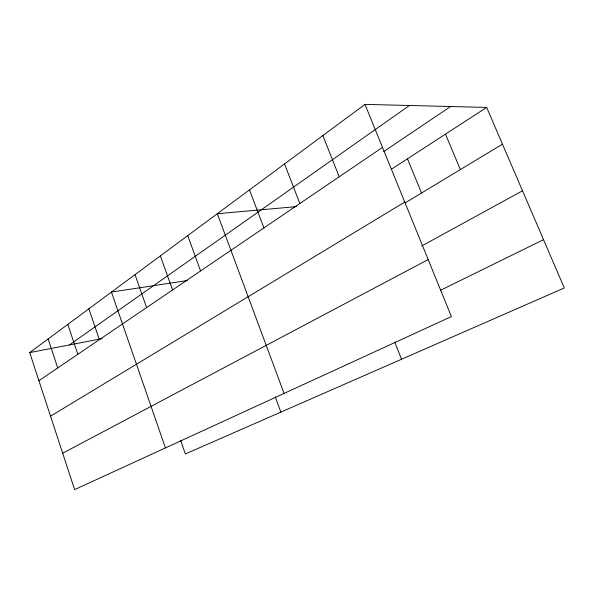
<?xml version="1.0" encoding="UTF-8"?>
<svg xmlns="http://www.w3.org/2000/svg" width="594" height="594" viewBox="0 0 594 594"><rect width="100%" height="100%" fill="white"/><g stroke="black" fill="none" stroke-linecap="round" stroke-linejoin="round"><path stroke-width="0.89" d="M364.991 104.381L451.388 316.58L74.621 489.619L29.7 352.606L364.991 104.381L486.657 107.417L564.3 287.956L185.365 453.95L180.554 440.199M69.409 344.928L409.452 105.494M38.914 380.709L382.499 147.394M383.702 151.574L450.594 106.519M391.424 169.208L486.657 107.417M50.542 416.179L404.759 202.057M405.145 202.896L502.465 144.179M421.71 245.983L522.505 190.778M62.682 453.207L428.177 259.563M440.696 290.191L543.525 239.657M29.7 352.606L102.153 338.602M187.333 280.524L111.449 292.085L165.444 447.906M296.376 206.63L217.33 213.699L284.066 393.421M445.463 134.147L460.35 169.594M407.469 158.798L421.532 193.013M322.869 135.566L339.226 176.782M394.802 342.233L401.529 359.259M284.533 163.944L299.859 203.512M249.487 189.894L263.907 227.925M275.193 396.747L280.873 412.11M187.719 235.618L200.579 270.923M160.358 255.873L172.557 289.954M135.009 274.643L146.599 307.581M88.855 308.806L99.384 339.649M67.798 324.398L77.851 354.269M48.121 338.966L57.737 367.924"/></g></svg>
